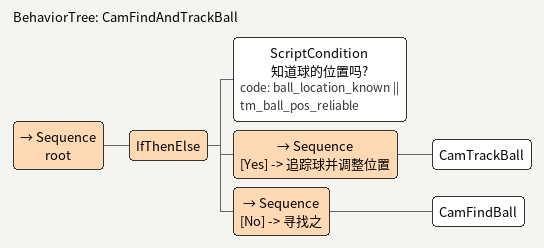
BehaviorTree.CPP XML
<!-- 摄像头跟踪球 rastreamento da bola com a camera-->

<root BTCPP_format="4" >
  <BehaviorTree ID="CamFindAndTrackBall">
     <Sequence name="root">
         <IfThenElse>
             <ScriptCondition        name="知道球的位置吗?" code="ball_location_known || tm_ball_pos_reliable" /> <!--sabe a localizacao da bola?-->
             <Sequence               name="[Yes] -> 追踪球并调整位置" > <!--rastreie a bola e a juste a posicao-->
                <CamTrackBall />
             </Sequence>
             <Sequence               name="[No] -> 寻找之"> <!--procurar-->
                <CamFindBall />
             </Sequence>
         </IfThenElse>
     </Sequence>
  </BehaviorTree>
</root>
